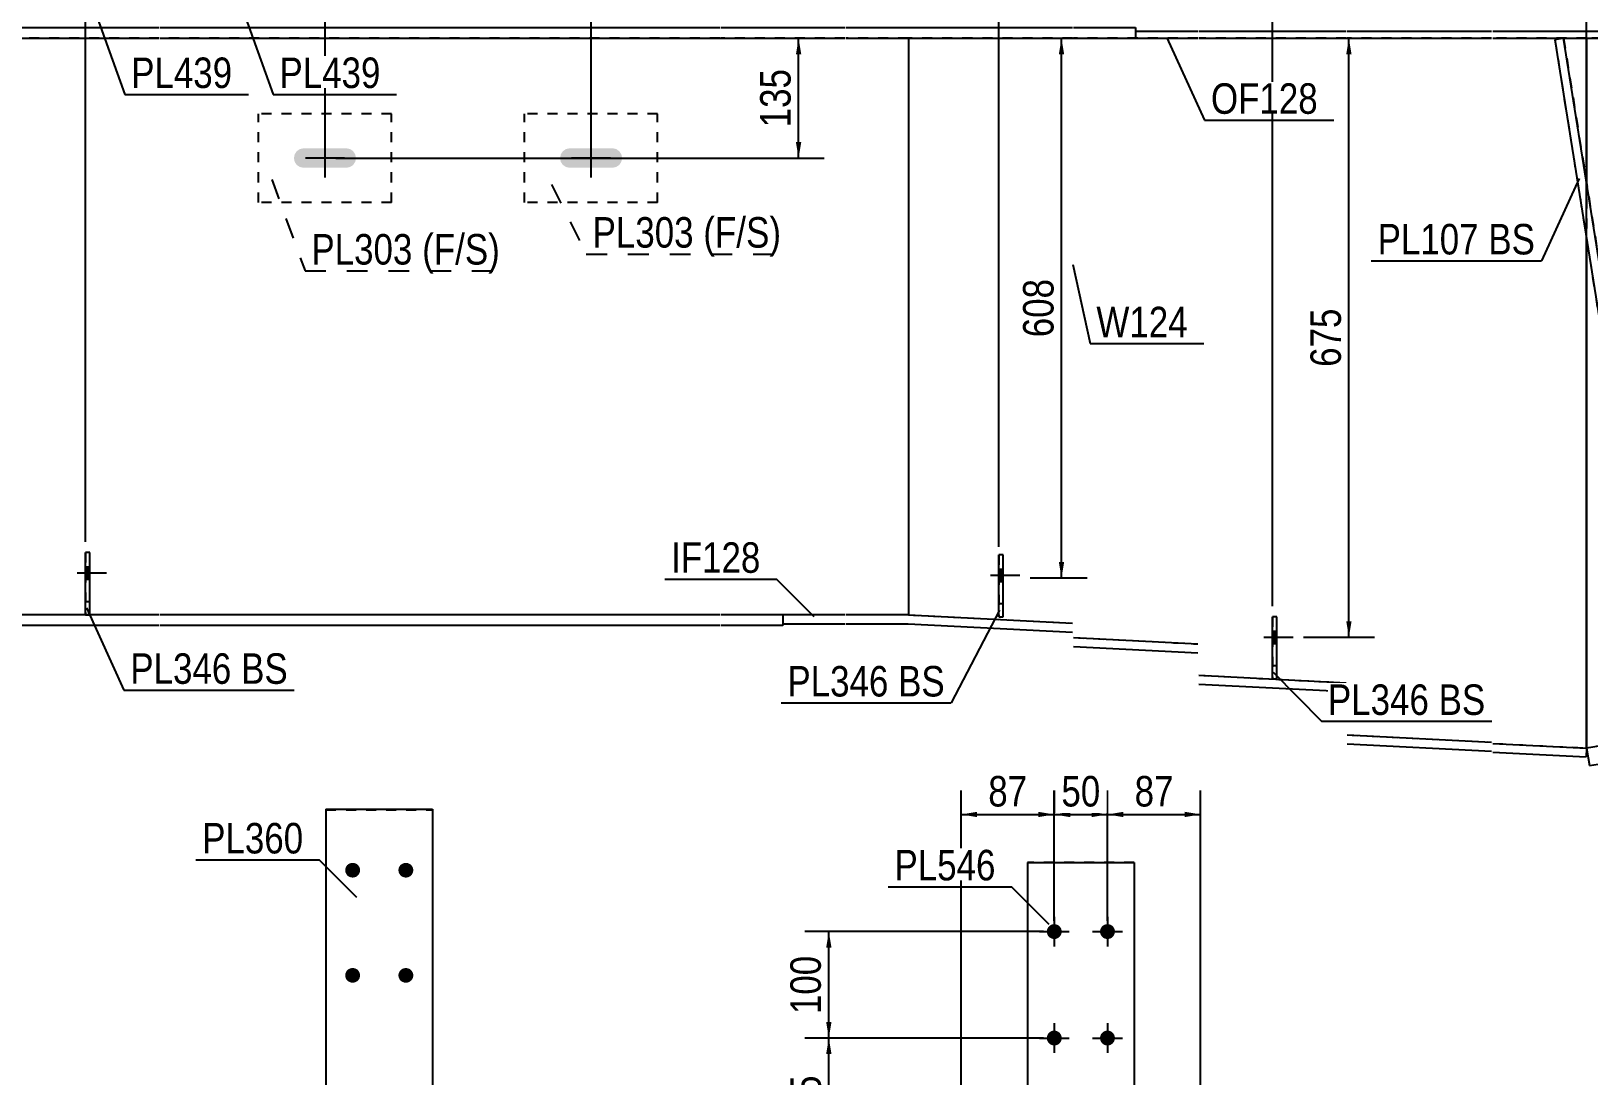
# Model space of a CAD drawing. Header units: millimetres. Extents: x -1014 to -611, y -182 to 95.
# Drawn here: x -849.4 to -703, y -64.1 to 34 of the extents above; entities that cross this region are included whole.
import ezdxf

# ---------------------------------------------------------------- set-up
doc = ezdxf.new("R2010")
doc.units = ezdxf.units.MM
doc.linetypes.add('DXK_LINE_DOT1', pattern=[1.8814, 0.9407, -0.9407])
doc.linetypes.add('DXK_LINE_DOT2', pattern=[3.9198, 1.9599, -1.9599])
doc.styles.add('Arial Narrow', font='ARIALN.TTF', dxfattribs={"height": 0.2})

# ---------------------------------------------------------------- blocks, each defined once
blk = doc.blocks.new('Part-624476792-1717 - 1694')
at = {"color": 2, "linetype": 'Continuous'}
for p, q in [((-745.62, 34), (-739.78, 34)), ((-745.62, 34), (-745.62, 33.33)), ((-739.68, 34), (-725.85, 34)), ((-725.75, 34), (-712.17, 34)), ((-712.07, 34), (-636.32, 34)), ((-636.32, 34), (-636.32, 33.33)), ((-745.62, 33.33), (-739.78, 33.33)), ((-739.68, 33.33), (-725.85, 33.33)), ((-725.75, 33.33), (-712.17, 33.33)), ((-712.07, 33.33), (-636.32, 33.33))]:
    blk.add_line(p, q, dxfattribs=at)
blk = doc.blocks.new('Part-624476792-1739 - 1694')
at = {"color": 2, "linetype": 'Continuous'}
for p, q in [((-857.12, 34.33), (-851.29, 34.33)), ((-857.12, 34.33), (-857.12, 33.33)), ((-851.19, 34.33), (-837.35, 34.33)), ((-837.25, 34.33), (-784.69, 34.33)), ((-784.59, 34.33), (-772.92, 34.33)), ((-772.82, 34.33), (-751.55, 34.33)), ((-751.45, 34.33), (-745.62, 34.33)), ((-745.62, 34.33), (-745.62, 33.33)), ((-857.12, 33.33), (-851.29, 33.33)), ((-851.19, 33.33), (-837.35, 33.33)), ((-837.25, 33.33), (-784.69, 33.33)), ((-784.59, 33.33), (-772.92, 33.33)), ((-772.82, 33.33), (-751.55, 33.33)), ((-751.45, 33.33), (-745.62, 33.33))]:
    blk.add_line(p, q, dxfattribs=at)
blk = doc.blocks.new('Part-624476792-1837 - 1694')
at = {"color": 2, "linetype": 'Continuous'}
for p, q in [((-772.92, -20.83), (-778.76, -20.83)), ((-778.76, -20.83), (-778.76, -21.67)), ((-778.76, -21.67), (-772.92, -21.67)), ((-766.97, -20.83), (-772.82, -20.83)), ((-772.82, -21.67), (-766.99, -21.67)), ((-766.99, -21.67), (-751.55, -22.44)), ((-766.97, -20.83), (-751.55, -21.6)), ((-751.45, -22.96), (-739.78, -23.55)), ((-751.45, -23.8), (-739.78, -24.38)), ((-739.68, -26.5), (-725.85, -27.2)), ((-739.68, -27.34), (-725.85, -28.03)), ((-725.75, -32.1), (-712.17, -32.78)), ((-725.75, -32.93), (-712.17, -33.61)), ((-712.07, -32.89), (-703.25, -33.33)), ((-703.25, -33.33), (-703.29, -34.17)), ((-712.07, -33.73), (-703.29, -34.17))]:
    blk.add_line(p, q, dxfattribs=at)
blk = doc.blocks.new('Part-624476792-1766 - 1694')
at = {"color": 2, "linetype": 'Continuous'}
for p, q in [((-766.97, 33.33), (-766.97, -20.83)), ((-703.25, 19.73), (-703.25, 33.33)), ((-703.25, 14.42), (-703.25, -33.33))]:
    blk.add_line(p, q, dxfattribs=at)
at = {"color": 7, "linetype": 'DXK_LINE_DOT1'}
for p, q in [((-751.55, 33.33), (-766.97, 33.33)), ((-739.78, 33.33), (-751.45, 33.33)), ((-725.85, 33.33), (-739.68, 33.33)), ((-712.17, 33.33), (-725.75, 33.33)), ((-703.25, 33.33), (-712.07, 33.33)), ((-703.25, 33.33), (-703.25, 14.42)), ((-766.97, -20.83), (-751.55, -21.6)), ((-751.45, -22.96), (-739.78, -23.55)), ((-739.68, -26.5), (-725.85, -27.2)), ((-725.75, -32.1), (-712.17, -32.78)), ((-712.07, -32.89), (-703.25, -33.33))]:
    blk.add_line(p, q, dxfattribs=at)
blk = doc.blocks.new('Part-624476792-2370 - 1694')
at = {"color": 2, "linetype": 'Continuous'}
for p, q in [((-703.25, 33.33), (-703.25, 19.73)), ((-654.76, 33.17), (-654.78, 33.33)), ((-703.25, -33.33), (-703.25, 14.42))]:
    blk.add_line(p, q, dxfattribs=at)
at = {"color": 7, "linetype": 'DXK_LINE_DOT1'}
for p, q in [((-654.78, 33.33), (-703.25, 33.33)), ((-654.76, 33.17), (-645.64, -24.17)), ((-645.64, -24.17), (-695.02, -32.02)), ((-695.84, -32.16), (-703.25, -33.33))]:
    blk.add_line(p, q, dxfattribs=at)
blk = doc.blocks.new('Part-624476792-1771 - 1694')
at = {"color": 2, "linetype": 'Continuous'}
blk.add_line((-896.5, 33.33), (-896.5, -20.83), dxfattribs=at)
at = {"color": 7, "linetype": 'DXK_LINE_DOT1'}
for p, q in [((-890.67, 33.33), (-896.5, 33.33)), ((-876.74, 33.33), (-890.57, 33.33)), ((-863.05, 33.33), (-876.64, 33.33)), ((-851.29, 33.33), (-862.95, 33.33)), ((-837.35, 33.33), (-851.19, 33.33)), ((-784.69, 33.33), (-837.25, 33.33)), ((-772.92, 33.33), (-784.59, 33.33)), ((-766.97, 33.33), (-772.82, 33.33)), ((-766.97, 33.33), (-766.97, -20.83)), ((-890.67, -20.83), (-896.5, -20.83)), ((-876.74, -20.83), (-890.57, -20.83)), ((-863.05, -20.83), (-876.64, -20.83)), ((-851.29, -20.83), (-862.95, -20.83)), ((-837.35, -20.83), (-851.19, -20.83)), ((-784.69, -20.83), (-837.25, -20.83)), ((-772.92, -20.83), (-784.59, -20.83)), ((-766.97, -20.83), (-772.82, -20.83))]:
    blk.add_line(p, q, dxfattribs=at)
blk = doc.blocks.new('Part-624476792-1815 - 1694')
at = {"color": 2, "linetype": 'Continuous'}
for p, q in [((-890.67, -20.83), (-906.37, -20.83)), ((-906.37, -20.83), (-906.37, -21.83)), ((-890.67, -21.83), (-906.37, -21.83)), ((-876.74, -20.83), (-890.57, -20.83)), ((-876.74, -21.83), (-890.57, -21.83)), ((-863.05, -20.83), (-876.64, -20.83)), ((-863.05, -21.83), (-876.64, -21.83)), ((-851.29, -20.83), (-862.95, -20.83)), ((-851.29, -21.83), (-862.95, -21.83)), ((-837.35, -20.83), (-851.19, -20.83)), ((-837.35, -21.83), (-851.19, -21.83)), ((-784.69, -20.83), (-837.25, -20.83)), ((-784.69, -21.83), (-837.25, -21.83)), ((-778.76, -20.83), (-784.59, -20.83)), ((-778.76, -21.83), (-784.59, -21.83)), ((-778.76, -20.83), (-778.76, -21.83))]:
    blk.add_line(p, q, dxfattribs=at)
blk = doc.blocks.new('Part-624476792-8601 - 1694')
at = {"color": 7, "linetype": 'DXK_LINE_DOT1'}
for p, q in [((-758.47, -15.19), (-758.47, -21.02)), ((-758.05, -15.19), (-758.47, -15.19)), ((-758.05, -21.02), (-758.05, -15.19)), ((-758.47, -21.02), (-758.05, -21.02))]:
    blk.add_line(p, q, dxfattribs=at)
blk = doc.blocks.new('Bolt-624476792-8648 - 1694')
at = {"linetype": 'Continuous'}
blk.add_hatch(color=3, dxfattribs=at).paths.add_polyline_path([(-843.85, -17.47), (-843.85, -16.31), (-844.27, -16.31), (-844.27, -17.47)])
at = {"color": 3, "linetype": 'Continuous'}
for p, q in [((-845.06, -16.89), (-842.31, -16.89)), ((-844.27, -16.31), (-843.85, -16.31)), ((-844.27, -17.47), (-843.85, -17.47))]:
    blk.add_line(p, q, dxfattribs=at)
blk = doc.blocks.new('Part-624476792-1934 - 1694')
at = {"color": 2, "linetype": 'Continuous'}
for p, q in [((-705.41, 33.33), (-706.23, 33.2)), ((-706.23, 33.2), (-695.84, -32.16)), ((-695.02, -32.02), (-705.41, 33.33))]:
    blk.add_line(p, q, dxfattribs=at)
at = {"color": 7, "linetype": 'DXK_LINE_DOT1'}
blk.add_line((-695.84, -32.16), (-695.02, -32.02), dxfattribs=at)
blk = doc.blocks.new('Part-624476792-1956 - 1694')
at = {"color": 7, "linetype": 'DXK_LINE_DOT1'}
for p, q in [((-705.41, 33.33), (-706.23, 33.2)), ((-706.23, 33.2), (-695.84, -32.16)), ((-705.41, 33.33), (-695.02, -32.02))]:
    blk.add_line(p, q, dxfattribs=at)
blk = doc.blocks.new('Part-624476792-2014 - 1694')
at = {"color": 2, "linetype": 'Continuous'}
for p, q in [((-637.41, -22.86), (-703.25, -33.33)), ((-637.15, -24.51), (-637.41, -22.86)), ((-702.99, -34.98), (-637.15, -24.51)), ((-703.25, -33.33), (-702.99, -34.98))]:
    blk.add_line(p, q, dxfattribs=at)
blk = doc.blocks.new('Part-624476792-2070 - 1694')
at = {"color": 7, "linetype": 'DXK_LINE_DOT1'}
for p, q in [((-815.52, 26.25), (-828.02, 26.25)), ((-828.02, 17.92), (-828.02, 26.25)), ((-815.52, 17.92), (-815.52, 26.25)), ((-815.52, 17.92), (-828.02, 17.92))]:
    blk.add_line(p, q, dxfattribs=at)
blk = doc.blocks.new('Bolt-624476792-8640 - 1694')
at = {"linetype": 'Continuous'}
blk.add_hatch(color=3, dxfattribs=at).paths.add_polyline_path([(-758.05, -17.69), (-758.05, -16.52), (-758.47, -16.52), (-758.47, -17.69)])
at = {"color": 3, "linetype": 'Continuous'}
for p, q in [((-759.26, -17.1), (-756.51, -17.1)), ((-758.47, -16.52), (-758.05, -16.52)), ((-758.47, -17.69), (-758.05, -17.69))]:
    blk.add_line(p, q, dxfattribs=at)
blk = doc.blocks.new('Part-624476792-2080 - 1694')
at = {"color": 7, "linetype": 'DXK_LINE_DOT1'}
for p, q in [((-790.52, 26.25), (-803.02, 26.25)), ((-803.02, 17.92), (-803.02, 26.25)), ((-790.52, 17.92), (-790.52, 26.25)), ((-790.52, 17.92), (-803.02, 17.92))]:
    blk.add_line(p, q, dxfattribs=at)
blk = doc.blocks.new('Part-624476792-8598 - 1694')
at = {"color": 2, "linetype": 'Continuous'}
for p, q in [((-758.47, -21.02), (-758.47, -15.19)), ((-758.05, -15.19), (-758.47, -15.19)), ((-758.05, -21.02), (-758.05, -15.19)), ((-758.47, -21.02), (-758.05, -21.02))]:
    blk.add_line(p, q, dxfattribs=at)
at = {"color": 7, "linetype": 'DXK_LINE_DOT1'}
blk.add_line((-758.47, -19.77), (-758.05, -19.77), dxfattribs=at)
blk = doc.blocks.new('Bolt-624476792-2371 - 1694')
at = {"linetype": 'Continuous'}
blk.add_hatch(color=3, dxfattribs=at).paths.add_polyline_path([(-824.62, 22.43), (-824.69, 22.08), (-824.62, 21.73), (-824.42, 21.43), (-824.13, 21.24), (-823.77, 21.17), (-819.77, 21.17), (-819.42, 21.24), (-819.13, 21.43), (-818.93, 21.73), (-818.86, 22.08), (-818.93, 22.43), (-819.13, 22.73), (-819.42, 22.93), (-819.77, 23), (-823.77, 23), (-824.13, 22.93), (-824.42, 22.73)])
at = {"color": 3, "linetype": 'Continuous'}
for p, q in [((-821.77, 20.25), (-821.77, 23.92)), ((-819.94, 22.08), (-823.61, 22.08))]:
    blk.add_line(p, q, dxfattribs=at)
blk = doc.blocks.new('Bolt-624476792-2372 - 1694')
at = {"linetype": 'Continuous'}
blk.add_hatch(color=3, dxfattribs=at).paths.add_polyline_path([(-799.62, 22.43), (-799.69, 22.08), (-799.62, 21.73), (-799.42, 21.43), (-799.13, 21.24), (-798.77, 21.17), (-794.77, 21.17), (-794.42, 21.24), (-794.13, 21.43), (-793.93, 21.73), (-793.86, 22.08), (-793.93, 22.43), (-794.13, 22.73), (-794.42, 22.93), (-794.77, 23), (-798.77, 23), (-799.13, 22.93), (-799.42, 22.73)])
at = {"color": 3, "linetype": 'Continuous'}
for p, q in [((-796.77, 20.25), (-796.77, 23.92)), ((-794.94, 22.08), (-798.61, 22.08))]:
    blk.add_line(p, q, dxfattribs=at)
blk = doc.blocks.new('Part-624476792-8590 - 1694')
at = {"color": 2, "linetype": 'Continuous'}
for p, q in [((-732.77, -26.84), (-732.77, -21)), ((-732.35, -21), (-732.77, -21)), ((-732.35, -26.84), (-732.35, -21)), ((-732.77, -26.84), (-732.35, -26.84))]:
    blk.add_line(p, q, dxfattribs=at)
at = {"color": 7, "linetype": 'DXK_LINE_DOT1'}
blk.add_line((-732.77, -25.59), (-732.35, -25.59), dxfattribs=at)
blk = doc.blocks.new('Part-624476792-8593 - 1694')
at = {"color": 7, "linetype": 'DXK_LINE_DOT1'}
for p, q in [((-732.77, -21), (-732.77, -26.84)), ((-732.35, -21), (-732.77, -21)), ((-732.35, -26.84), (-732.35, -21)), ((-732.77, -26.84), (-732.35, -26.84))]:
    blk.add_line(p, q, dxfattribs=at)
blk = doc.blocks.new('Part-624476792-8606 - 1694')
at = {"color": 2, "linetype": 'Continuous'}
for p, q in [((-844.27, -20.81), (-844.27, -14.97)), ((-843.85, -14.97), (-844.27, -14.97)), ((-843.85, -20.81), (-843.85, -14.97)), ((-844.27, -20.81), (-843.85, -20.81))]:
    blk.add_line(p, q, dxfattribs=at)
at = {"color": 7, "linetype": 'DXK_LINE_DOT1'}
blk.add_line((-844.27, -19.56), (-843.85, -19.56), dxfattribs=at)
blk = doc.blocks.new('Part-624476792-8609 - 1694')
at = {"color": 7, "linetype": 'DXK_LINE_DOT1'}
for p, q in [((-844.27, -14.97), (-844.27, -20.81)), ((-843.85, -14.97), (-844.27, -14.97)), ((-843.85, -20.81), (-843.85, -14.97)), ((-844.27, -20.81), (-843.85, -20.81))]:
    blk.add_line(p, q, dxfattribs=at)
blk = doc.blocks.new('Bolt-624476792-8632 - 1694')
at = {"linetype": 'Continuous'}
blk.add_hatch(color=3, dxfattribs=at).paths.add_polyline_path([(-732.35, -23.5), (-732.35, -22.34), (-732.77, -22.34), (-732.77, -23.5)])
at = {"color": 3, "linetype": 'Continuous'}
for p, q in [((-733.56, -22.92), (-730.81, -22.92)), ((-732.77, -22.34), (-732.35, -22.34)), ((-732.77, -23.5), (-732.35, -23.5))]:
    blk.add_line(p, q, dxfattribs=at)
blk = doc.blocks.new('Bolt-624476792-8635 - 1694')
at = {"color": 3, "linetype": 'DXK_LINE_DOT2'}
for p, q in [((-733.43, -22.92), (-732.35, -22.92)), ((-732.77, -22.34), (-732.35, -22.34)), ((-732.77, -23.5), (-732.35, -23.5))]:
    blk.add_line(p, q, dxfattribs=at)
blk = doc.blocks.new('Bolt-624476792-8643 - 1694')
at = {"color": 3, "linetype": 'DXK_LINE_DOT2'}
for p, q in [((-759.13, -17.1), (-758.05, -17.1)), ((-758.47, -16.52), (-758.05, -16.52)), ((-758.47, -17.69), (-758.05, -17.69))]:
    blk.add_line(p, q, dxfattribs=at)
blk = doc.blocks.new('Bolt-624476792-8651 - 1694')
at = {"color": 3, "linetype": 'DXK_LINE_DOT2'}
for p, q in [((-844.94, -16.89), (-843.85, -16.89)), ((-844.27, -16.31), (-843.85, -16.31)), ((-844.27, -17.47), (-843.85, -17.47))]:
    blk.add_line(p, q, dxfattribs=at)
blk = doc.blocks.new('Part-624476792-8734 - 1257')
at = {"color": 2, "linetype": 'Continuous'}
for p, q in [((-755.76, -44.07), (-755.76, -73.07)), ((-755.76, -44.07), (-745.76, -44.07)), ((-745.76, -44.07), (-745.76, -73.07))]:
    blk.add_line(p, q, dxfattribs=at)
at = {"color": 7, "linetype": 'DXK_LINE_DOT1'}
for p, q in [((-745.76, -44.07), (-755.76, -44.07)), ((-755.76, -73.07), (-745.76, -73.07))]:
    blk.add_line(p, q, dxfattribs=at)
blk = doc.blocks.new('Bolt-624476792-8776 - 1257')
at = {"linetype": 'Continuous'}
for points in [[(-752.56, -50.57, -1), (-753.96, -50.57, -1)], [(-747.56, -50.57, -1), (-748.96, -50.57, -1)], [(-752.56, -60.57, -1), (-753.96, -60.57, -1)], [(-747.56, -60.57, -1), (-748.96, -60.57, -1)]]:
    blk.add_hatch(color=3, dxfattribs=at).paths.add_polyline_path(points)
at = {"color": 3, "linetype": 'Continuous'}
for p, q in [((-753.26, -49.17), (-753.26, -51.97)), ((-748.26, -49.17), (-748.26, -51.97)), ((-754.66, -50.57), (-751.86, -50.57)), ((-749.66, -50.57), (-746.86, -50.57)), ((-753.26, -59.17), (-753.26, -61.97)), ((-748.26, -59.17), (-748.26, -61.97)), ((-754.66, -60.57), (-751.86, -60.57)), ((-749.66, -60.57), (-746.86, -60.57))]:
    blk.add_line(p, q, dxfattribs=at)
blk = doc.blocks.new('Part-624476792-1619 - 1557')
at = {"color": 2, "linetype": 'Continuous'}
for p, q in [((-821.68, -39.07), (-821.68, -66.78)), ((-821.68, -39.07), (-811.68, -39.07)), ((-811.68, -39.07), (-811.68, -66.78))]:
    blk.add_line(p, q, dxfattribs=at)
at = {"color": 7, "linetype": 'DXK_LINE_DOT1'}
for p, q in [((-821.68, -39.15), (-811.68, -39.15)), ((-821.68, -66.78), (-821.68, -67.71)), ((-811.68, -67.71), (-811.68, -66.78)), ((-821.68, -67.79), (-821.68, -67.71)), ((-821.68, -67.71), (-811.68, -67.71)), ((-821.68, -67.79), (-811.68, -67.79)), ((-811.68, -67.71), (-811.68, -67.79))]:
    blk.add_line(p, q, dxfattribs=at)
blk = doc.blocks.new('Bolt-624476792-1665 - 1557')
at = {"linetype": 'Continuous'}
for points in [[(-819.18, -45.5), (-819.32, -45.48), (-819.46, -45.44), (-819.59, -45.37), (-819.7, -45.27), (-819.78, -45.15), (-819.84, -45.02), (-819.87, -44.88), (-819.87, -44.73), (-819.84, -44.59), (-819.78, -44.46), (-819.7, -44.34), (-819.59, -44.25), (-819.46, -44.18), (-819.32, -44.13), (-819.18, -44.12), (-819.03, -44.13), (-818.89, -44.18), (-818.76, -44.25), (-818.66, -44.34), (-818.57, -44.46), (-818.51, -44.59), (-818.48, -44.73), (-818.48, -44.88), (-818.51, -45.02), (-818.57, -45.15), (-818.66, -45.27), (-818.76, -45.37), (-818.89, -45.44), (-819.03, -45.48)], [(-814.18, -45.5), (-814.32, -45.48), (-814.46, -45.44), (-814.59, -45.37), (-814.7, -45.27), (-814.78, -45.15), (-814.84, -45.02), (-814.87, -44.88), (-814.87, -44.73), (-814.84, -44.59), (-814.78, -44.46), (-814.7, -44.34), (-814.59, -44.25), (-814.46, -44.18), (-814.32, -44.13), (-814.18, -44.12), (-814.03, -44.13), (-813.89, -44.18), (-813.76, -44.25), (-813.66, -44.34), (-813.57, -44.46), (-813.51, -44.59), (-813.48, -44.73), (-813.48, -44.88), (-813.51, -45.02), (-813.57, -45.15), (-813.66, -45.27), (-813.76, -45.37), (-813.89, -45.44), (-814.03, -45.48)], [(-819.18, -55.37), (-819.32, -55.36), (-819.46, -55.31), (-819.59, -55.24), (-819.7, -55.15), (-819.78, -55.03), (-819.84, -54.9), (-819.87, -54.75), (-819.87, -54.61), (-819.84, -54.47), (-819.78, -54.34), (-819.7, -54.22), (-819.59, -54.12), (-819.46, -54.05), (-819.32, -54.01), (-819.18, -53.99), (-819.03, -54.01), (-818.89, -54.05), (-818.76, -54.12), (-818.66, -54.22), (-818.57, -54.34), (-818.51, -54.47), (-818.48, -54.61), (-818.48, -54.75), (-818.51, -54.9), (-818.57, -55.03), (-818.66, -55.15), (-818.76, -55.24), (-818.89, -55.31), (-819.03, -55.36)], [(-814.18, -55.37), (-814.32, -55.36), (-814.46, -55.31), (-814.59, -55.24), (-814.7, -55.15), (-814.78, -55.03), (-814.84, -54.9), (-814.87, -54.75), (-814.87, -54.61), (-814.84, -54.47), (-814.78, -54.34), (-814.7, -54.22), (-814.59, -54.12), (-814.46, -54.05), (-814.32, -54.01), (-814.18, -53.99), (-814.03, -54.01), (-813.89, -54.05), (-813.76, -54.12), (-813.66, -54.22), (-813.57, -54.34), (-813.51, -54.47), (-813.48, -54.61), (-813.48, -54.75), (-813.51, -54.9), (-813.57, -55.03), (-813.66, -55.15), (-813.76, -55.24), (-813.89, -55.31), (-814.03, -55.36)]]:
    blk.add_hatch(color=3, dxfattribs=at).paths.add_polyline_path(points)
at = {"color": 3, "linetype": 'Continuous'}
for p, q in [((-819.18, -44.68), (-819.18, -45.2)), ((-814.18, -44.68), (-814.18, -45.2)), ((-819.18, -54.56), (-819.18, -55.08)), ((-814.18, -54.56), (-814.18, -55.08))]:
    blk.add_line(p, q, dxfattribs=at)
blk = doc.blocks.new('StraightDimension-624476792-2766 - 1694')
at = {"linetype": 'Continuous'}
for points in [[(-725.83, 31.83), (-725.58, 33.33), (-725.33, 31.83)], [(-725.33, -21.42), (-725.58, -22.92), (-725.83, -21.42)]]:
    blk.add_hatch(color=7, dxfattribs=at).paths.add_polyline_path(points)
at = {"color": 7, "linetype": 'Continuous'}
for p, q in [((-728.5, 33.33), (-723.18, 33.33)), ((-725.58, -22.92), (-725.58, 33.33)), ((-729.83, -22.92), (-723.18, -22.92))]:
    blk.add_line(p, q, dxfattribs=at)
at = {"color": 0}
blk.add_wipeout([(-725.73, 8.55), (-729.93, 8.55), (-729.93, 1.87), (-725.73, 1.87)], dxfattribs=at)
at = {"color": 3, "style": 'Arial Narrow'}
blk.add_text('675', height=2.863, rotation=90.0002, dxfattribs=at).set_placement((-726.33, 2.47))
blk = doc.blocks.new('StraightDimension-624476792-2854 - 1694')
at = {"linetype": 'Continuous'}
for points in [[(-777.53, 31.83), (-777.28, 33.33), (-777.03, 31.83)], [(-777.03, 23.58), (-777.28, 22.08), (-777.53, 23.58)]]:
    blk.add_hatch(color=7, dxfattribs=at).paths.add_polyline_path(points)
at = {"color": 7, "linetype": 'Continuous'}
for p, q in [((-789.34, 33.33), (-774.88, 33.33)), ((-777.28, 22.08), (-777.28, 33.33)), ((-820.77, 22.08), (-774.88, 22.08))]:
    blk.add_line(p, q, dxfattribs=at)
at = {"color": 0}
blk.add_wipeout([(-777.43, 31.05), (-781.63, 31.05), (-781.63, 24.37), (-777.43, 24.37)], dxfattribs=at)
at = {"color": 3, "style": 'Arial Narrow'}
blk.add_text('135', height=2.863, rotation=90.0002, dxfattribs=at).set_placement((-778.03, 24.97))
blk = doc.blocks.new('StraightDimension-624476792-12410 - 1694')
at = {"linetype": 'Continuous'}
blk.add_hatch(color=7, dxfattribs=at).paths.add_polyline_path([(-759.97, 71.18), (-758.47, 70.93), (-759.97, 70.68)])
at = {"color": 7, "linetype": 'Continuous'}
for p, q in [((-758.47, -14.44), (-758.47, 75.43)), ((-768.53, 70.93), (-758.47, 70.93))]:
    blk.add_line(p, q, dxfattribs=at)
at = {"color": 0}
blk.add_wipeout([(-759.24, 71.83), (-759.24, 76.03), (-767.75, 76.03), (-767.75, 71.83)], dxfattribs=at)
at = {"color": 3, "style": 'Arial Narrow'}
blk.add_text('9082', height=2.863, dxfattribs=at).set_placement((-767.15, 72.43))
blk = doc.blocks.new('StraightDimension-624476792-2778 - 1694')
at = {"linetype": 'Continuous'}
for points in [[(-752.83, 31.83), (-752.58, 33.33), (-752.33, 31.83)], [(-752.33, -15.85), (-752.58, -17.35), (-752.83, -15.85)]]:
    blk.add_hatch(color=7, dxfattribs=at).paths.add_polyline_path(points)
at = {"color": 7, "linetype": 'Continuous'}
for p, q in [((-755.53, 33.33), (-750.18, 33.33)), ((-752.58, -17.35), (-752.58, 33.33)), ((-755.53, -17.35), (-750.18, -17.35))]:
    blk.add_line(p, q, dxfattribs=at)
at = {"color": 0}
blk.add_wipeout([(-752.73, 11.33), (-756.93, 11.33), (-756.93, 4.65), (-752.73, 4.65)], dxfattribs=at)
at = {"color": 3, "style": 'Arial Narrow'}
blk.add_text('608', height=2.863, rotation=90.0002, dxfattribs=at).set_placement((-753.33, 5.25))
blk = doc.blocks.new('StraightDimension-624476792-12407 - 1694')
at = {"linetype": 'Continuous'}
blk.add_hatch(color=7, dxfattribs=at).paths.add_polyline_path([(-704.75, 71.18), (-703.25, 70.93), (-704.75, 70.68)])
at = {"color": 7, "linetype": 'Continuous'}
for p, q in [((-703.25, -32.33), (-703.25, 75.43)), ((-715.14, 70.93), (-703.25, 70.93))]:
    blk.add_line(p, q, dxfattribs=at)
at = {"color": 0}
blk.add_wipeout([(-704.02, 71.83), (-704.02, 76.03), (-714.36, 76.03), (-714.36, 71.83)], dxfattribs=at)
at = {"color": 3, "style": 'Arial Narrow'}
blk.add_text('11980', height=2.863, dxfattribs=at).set_placement((-713.76, 72.43))
blk = doc.blocks.new('StraightDimension-624476792-12409 - 1694')
at = {"linetype": 'Continuous'}
blk.add_hatch(color=7, dxfattribs=at).paths.add_polyline_path([(-734.27, 71.18), (-732.77, 70.93), (-734.27, 70.68)])
at = {"color": 7, "linetype": 'Continuous'}
for p, q in [((-732.77, -20), (-732.77, 75.43)), ((-744.66, 70.93), (-732.77, 70.93))]:
    blk.add_line(p, q, dxfattribs=at)
at = {"color": 0}
blk.add_wipeout([(-733.54, 71.83), (-733.54, 76.03), (-743.88, 76.03), (-743.88, 71.83)], dxfattribs=at)
at = {"color": 3, "style": 'Arial Narrow'}
blk.add_text('10424', height=2.863, dxfattribs=at).set_placement((-743.28, 72.43))
blk = doc.blocks.new('StraightDimension-624476792-12411 - 1694')
at = {"linetype": 'Continuous'}
blk.add_hatch(color=7, dxfattribs=at).paths.add_polyline_path([(-798.27, 71.18), (-796.77, 70.93), (-798.27, 70.68)])
at = {"color": 7, "linetype": 'Continuous'}
for p, q in [((-796.77, 23.08), (-796.77, 75.43)), ((-806.84, 70.93), (-796.77, 70.93))]:
    blk.add_line(p, q, dxfattribs=at)
at = {"color": 0}
blk.add_wipeout([(-797.55, 71.83), (-797.55, 76.03), (-806.06, 76.03), (-806.06, 71.83)], dxfattribs=at)
at = {"color": 3, "style": 'Arial Narrow'}
blk.add_text('7891', height=2.863, dxfattribs=at).set_placement((-805.46, 72.43))
blk = doc.blocks.new('StraightDimension-624476792-12413 - 1694')
at = {"linetype": 'Continuous'}
blk.add_hatch(color=7, dxfattribs=at).paths.add_polyline_path([(-823.27, 76.88), (-821.77, 76.63), (-823.27, 76.38)])
at = {"color": 7, "linetype": 'Continuous'}
for p, q in [((-821.77, 23.08), (-821.77, 81.13)), ((-831.84, 76.63), (-821.77, 76.63))]:
    blk.add_line(p, q, dxfattribs=at)
at = {"color": 0}
blk.add_wipeout([(-822.55, 77.53), (-822.55, 81.73), (-831.06, 81.73), (-831.06, 77.53)], dxfattribs=at)
at = {"color": 3, "style": 'Arial Narrow'}
blk.add_text('7591', height=2.863, dxfattribs=at).set_placement((-830.46, 78.13))
blk = doc.blocks.new('StraightDimension-624476792-12415 - 1694')
at = {"linetype": 'Continuous'}
blk.add_hatch(color=7, dxfattribs=at).paths.add_polyline_path([(-845.77, 71.18), (-844.27, 70.93), (-845.77, 70.68)])
at = {"color": 7, "linetype": 'Continuous'}
for p, q in [((-844.27, -13.97), (-844.27, 75.43)), ((-854.33, 70.93), (-844.27, 70.93))]:
    blk.add_line(p, q, dxfattribs=at)
at = {"color": 0}
blk.add_wipeout([(-845.04, 71.83), (-845.04, 76.03), (-853.56, 76.03), (-853.56, 71.83)], dxfattribs=at)
at = {"color": 3, "style": 'Arial Narrow'}
blk.add_text('6398', height=2.863, dxfattribs=at).set_placement((-852.96, 72.43))
blk = doc.blocks.new('StraightDimension-624476792-6198 - 1257')
at = {"linetype": 'Continuous'}
for points in [[(-746.76, -39.82), (-748.26, -39.57), (-746.76, -39.32)], [(-741.01, -39.32), (-739.51, -39.57), (-741.01, -39.82)]]:
    blk.add_hatch(color=7, dxfattribs=at).paths.add_polyline_path(points)
at = {"color": 7, "linetype": 'Continuous'}
for p, q in [((-748.26, -49.57), (-748.26, -37.32)), ((-739.51, -138.57), (-739.51, -37.32)), ((-748.26, -39.57), (-739.51, -39.57))]:
    blk.add_line(p, q, dxfattribs=at)
at = {"color": 0}
blk.add_wipeout([(-741.46, -39.42), (-741.46, -35.22), (-746.31, -35.22), (-746.31, -39.42)], dxfattribs=at)
at = {"color": 3, "style": 'Arial Narrow'}
blk.add_text('87', height=2.863, dxfattribs=at).set_placement((-745.71, -38.82))
blk = doc.blocks.new('StraightDimension-624476792-7994 - 1257')
at = {"linetype": 'Continuous'}
for points in [[(-774.69, -62.07), (-774.44, -60.57), (-774.19, -62.07)], [(-774.19, -71.57), (-774.44, -73.07), (-774.69, -71.57)]]:
    blk.add_hatch(color=7, dxfattribs=at).paths.add_polyline_path(points)
at = {"color": 7, "linetype": 'Continuous'}
for p, q in [((-754.26, -60.57), (-776.69, -60.57)), ((-774.44, -73.07), (-774.44, -60.57)), ((-763.01, -73.07), (-776.69, -73.07))]:
    blk.add_line(p, q, dxfattribs=at)
at = {"color": 0}
blk.add_wipeout([(-774.59, -63.48), (-778.79, -63.48), (-778.79, -70.16), (-774.59, -70.16)], dxfattribs=at)
at = {"color": 3, "style": 'Arial Narrow'}
blk.add_text('125', height=2.863, rotation=90.0002, dxfattribs=at).set_placement((-775.19, -69.56))
blk = doc.blocks.new('StraightDimension-624476792-6199 - 1257')
at = {"linetype": 'Continuous'}
for points in [[(-751.76, -39.82), (-753.26, -39.57), (-751.76, -39.32)], [(-749.76, -39.32), (-748.26, -39.57), (-749.76, -39.82)]]:
    blk.add_hatch(color=7, dxfattribs=at).paths.add_polyline_path(points)
at = {"color": 7, "linetype": 'Continuous'}
for p, q in [((-753.26, -49.57), (-753.26, -37.32)), ((-748.26, -49.57), (-748.26, -37.32)), ((-753.26, -39.57), (-748.26, -39.57))]:
    blk.add_line(p, q, dxfattribs=at)
at = {"color": 0}
blk.add_wipeout([(-748.33, -39.42), (-748.33, -35.22), (-753.19, -35.22), (-753.19, -39.42)], dxfattribs=at)
at = {"color": 3, "style": 'Arial Narrow'}
blk.add_text('50', height=2.863, dxfattribs=at).set_placement((-752.59, -38.82))
blk = doc.blocks.new('StraightDimension-624476792-6200 - 1257')
at = {"linetype": 'Continuous'}
for points in [[(-760.51, -39.82), (-762.01, -39.57), (-760.51, -39.32)], [(-754.76, -39.32), (-753.26, -39.57), (-754.76, -39.82)]]:
    blk.add_hatch(color=7, dxfattribs=at).paths.add_polyline_path(points)
at = {"color": 7, "linetype": 'Continuous'}
for p, q in [((-762.01, -138.57), (-762.01, -37.32)), ((-753.26, -49.57), (-753.26, -37.32)), ((-762.01, -39.57), (-753.26, -39.57))]:
    blk.add_line(p, q, dxfattribs=at)
at = {"color": 0}
blk.add_wipeout([(-755.21, -39.42), (-755.21, -35.22), (-760.06, -35.22), (-760.06, -39.42)], dxfattribs=at)
at = {"color": 3, "style": 'Arial Narrow'}
blk.add_text('87', height=2.863, dxfattribs=at).set_placement((-759.46, -38.82))
blk = doc.blocks.new('StraightDimension-624476792-7993 - 1257')
at = {"linetype": 'Continuous'}
for points in [[(-774.69, -52.07), (-774.44, -50.57), (-774.19, -52.07)], [(-774.19, -59.07), (-774.44, -60.57), (-774.69, -59.07)]]:
    blk.add_hatch(color=7, dxfattribs=at).paths.add_polyline_path(points)
at = {"color": 7, "linetype": 'Continuous'}
for p, q in [((-754.26, -50.57), (-776.69, -50.57)), ((-774.44, -60.57), (-774.44, -50.57)), ((-754.26, -60.57), (-776.69, -60.57))]:
    blk.add_line(p, q, dxfattribs=at)
at = {"color": 0}
blk.add_wipeout([(-774.59, -52.23), (-778.79, -52.23), (-778.79, -58.92), (-774.59, -58.92)], dxfattribs=at)
at = {"color": 3, "style": 'Arial Narrow'}
blk.add_text('100', height=2.863, rotation=90.0002, dxfattribs=at).set_placement((-775.19, -58.32))
blk = doc.blocks.new('Mark-624476792-1713 - 1694')
at = {"color": 0}
blk.add_wipeout([(-728.5, 26.24), (-728.5, 29.24), (-738.54, 29.24), (-738.54, 26.24)], dxfattribs=at)
blk.add_wipeout([(-728.5, 26.24), (-728.5, 29.24), (-738.54, 29.24), (-738.54, 26.24)], dxfattribs=at)
at = {"color": 7, "linetype": 'Continuous'}
for p, q in [((-742.68, 33.38), (-739.14, 25.64)), ((-739.14, 25.64), (-727, 25.64))]:
    blk.add_line(p, q, dxfattribs=at)
at = {"color": 3, "style": 'Arial Narrow'}
blk.add_text('OF128', height=2.863, dxfattribs=at).set_placement((-738.54, 26.24))
blk = doc.blocks.new('Mark-624476792-1833 - 1694')
at = {"color": 7, "linetype": 'Continuous'}
blk.add_line((-775.82, -21.01), (-779.36, -17.47), dxfattribs=at)
at = {"color": 0}
blk.add_wipeout([(-780.86, -16.87), (-780.86, -13.87), (-789.26, -13.87), (-789.26, -16.87)], dxfattribs=at)
blk.add_wipeout([(-780.86, -16.87), (-780.86, -13.87), (-789.26, -13.87), (-789.26, -16.87)], dxfattribs=at)
at = {"color": 7, "linetype": 'Continuous'}
blk.add_line((-789.86, -17.47), (-779.36, -17.47), dxfattribs=at)
at = {"color": 3, "style": 'Arial Narrow'}
blk.add_text('IF128', height=2.863, dxfattribs=at).set_placement((-789.26, -16.87))
blk = doc.blocks.new('Mark-624476792-1762 - 1694')
at = {"color": 0}
blk.add_wipeout([(-740.71, 5.25), (-740.71, 8.25), (-749.3, 8.25), (-749.3, 5.25)], dxfattribs=at)
blk.add_wipeout([(-740.71, 5.25), (-740.71, 8.25), (-749.3, 8.25), (-749.3, 5.25)], dxfattribs=at)
at = {"color": 7, "linetype": 'Continuous'}
for p, q in [((-751.52, 12.09), (-749.9, 4.65)), ((-749.9, 4.65), (-739.21, 4.65))]:
    blk.add_line(p, q, dxfattribs=at)
at = {"color": 3, "style": 'Arial Narrow'}
blk.add_text('W124', height=2.863, dxfattribs=at).set_placement((-749.3, 5.25))
blk = doc.blocks.new('Mark-624476792-8975 - 1694')
at = {"color": 0}
blk.add_wipeout([(-830.47, 28.66), (-830.47, 31.66), (-839.98, 31.66), (-839.98, 28.66)], dxfattribs=at)
blk.add_wipeout([(-830.47, 28.66), (-830.47, 31.66), (-839.98, 31.66), (-839.98, 28.66)], dxfattribs=at)
at = {"color": 7, "linetype": 'Continuous'}
for p, q in [((-844.58, 39.19), (-840.58, 28.06)), ((-840.58, 28.06), (-828.97, 28.06))]:
    blk.add_line(p, q, dxfattribs=at)
at = {"color": 3, "style": 'Arial Narrow'}
blk.add_text('PL439', height=2.863, dxfattribs=at).set_placement((-839.98, 28.66))
blk = doc.blocks.new('Mark-624476792-2066 - 1694')
at = {"color": 0}
for points in [[(-813.54, 12.08), (-813.54, 15.08), (-823.05, 15.08), (-823.05, 12.08)], [(-805.34, 12.08), (-805.34, 15.08), (-812.64, 15.08), (-812.64, 12.08)]]:
    blk.add_wipeout(points, dxfattribs=at)
for points in [[(-813.54, 12.08), (-813.54, 15.08), (-823.05, 15.08), (-823.05, 12.08)], [(-805.34, 12.08), (-805.34, 15.08), (-812.64, 15.08), (-812.64, 12.08)]]:
    blk.add_wipeout(points, dxfattribs=at)
at = {"color": 7, "linetype": 'DXK_LINE_DOT2'}
for p, q in [((-826.78, 20.08), (-823.65, 11.48)), ((-823.65, 11.48), (-804.74, 11.48))]:
    blk.add_line(p, q, dxfattribs=at)
at = {"color": 3, "style": 'Arial Narrow'}
for s, p in [('PL303', (-823.05, 12.08)), ('(F/', (-812.64, 12.08)), ('S)', (-808.63, 12.08))]:
    blk.add_text(s, height=2.863, dxfattribs=at).set_placement(p)
blk = doc.blocks.new('Mark-624476792-2076 - 1694')
at = {"color": 0}
for points in [[(-787.13, 13.67), (-787.13, 16.67), (-796.63, 16.67), (-796.63, 13.67)], [(-778.93, 13.67), (-778.93, 16.67), (-786.23, 16.67), (-786.23, 13.67)]]:
    blk.add_wipeout(points, dxfattribs=at)
for points in [[(-787.13, 13.67), (-787.13, 16.67), (-796.63, 16.67), (-796.63, 13.67)], [(-778.93, 13.67), (-778.93, 16.67), (-786.23, 16.67), (-786.23, 13.67)]]:
    blk.add_wipeout(points, dxfattribs=at)
at = {"color": 7, "linetype": 'DXK_LINE_DOT2'}
for p, q in [((-800.5, 19.61), (-797.23, 13.07)), ((-797.23, 13.07), (-778.33, 13.07))]:
    blk.add_line(p, q, dxfattribs=at)
at = {"color": 3, "style": 'Arial Narrow'}
for s, p in [('PL303', (-796.63, 13.67)), ('(F/', (-786.23, 13.67)), ('S)', (-782.21, 13.67))]:
    blk.add_text(s, height=2.863, dxfattribs=at).set_placement(p)
blk = doc.blocks.new('MarkSet-624476792-3275 - 1694')
at = {"color": 0}
for points in [[(-713.38, 13.03), (-713.38, 16.03), (-722.88, 16.03), (-722.88, 13.03)], [(-708.09, 13.03), (-708.09, 16.03), (-712.48, 16.03), (-712.48, 13.03)]]:
    blk.add_wipeout(points, dxfattribs=at)
for points in [[(-713.38, 13.03), (-713.38, 16.03), (-722.88, 16.03), (-722.88, 13.03)], [(-708.09, 13.03), (-708.09, 16.03), (-712.48, 16.03), (-712.48, 13.03)]]:
    blk.add_wipeout(points, dxfattribs=at)
at = {"color": 7, "linetype": 'Continuous'}
for p in [(-703.96, 20.17), (-723.48, 12.43)]:
    blk.add_line(p, (-707.49, 12.43), dxfattribs=at)
at = {"color": 3, "style": 'Arial Narrow'}
for s, p in [('PL107', (-722.88, 13.03)), ('BS', (-712.48, 13.03))]:
    blk.add_text(s, height=2.863, dxfattribs=at).set_placement(p)
blk = doc.blocks.new('MarkSet-624476792-8911 - 1694')
at = {"color": 0}
for points in [[(-830.55, -27.3), (-830.55, -24.3), (-840.06, -24.3), (-840.06, -27.3)], [(-825.27, -27.3), (-825.27, -24.3), (-829.65, -24.3), (-829.65, -27.3)]]:
    blk.add_wipeout(points, dxfattribs=at)
for points in [[(-830.55, -27.3), (-830.55, -24.3), (-840.06, -24.3), (-840.06, -27.3)], [(-825.27, -27.3), (-825.27, -24.3), (-829.65, -24.3), (-829.65, -27.3)]]:
    blk.add_wipeout(points, dxfattribs=at)
at = {"color": 7, "linetype": 'Continuous'}
for p, q in [((-844.19, -20.16), (-840.66, -27.9)), ((-840.66, -27.9), (-824.67, -27.9))]:
    blk.add_line(p, q, dxfattribs=at)
at = {"color": 3, "style": 'Arial Narrow'}
for s, p in [('PL346', (-840.06, -27.3)), ('BS', (-829.65, -27.3))]:
    blk.add_text(s, height=2.863, dxfattribs=at).set_placement(p)
blk = doc.blocks.new('MarkSet-624476792-8933 - 1694')
at = {"color": 0}
for points in [[(-718.05, -30.22), (-718.05, -27.22), (-727.55, -27.22), (-727.55, -30.22)], [(-712.76, -30.22), (-712.76, -27.22), (-717.15, -27.22), (-717.15, -30.22)]]:
    blk.add_wipeout(points, dxfattribs=at)
for points in [[(-718.05, -30.22), (-718.05, -27.22), (-727.55, -27.22), (-727.55, -30.22)], [(-712.76, -30.22), (-712.76, -27.22), (-717.15, -27.22), (-717.15, -30.22)]]:
    blk.add_wipeout(points, dxfattribs=at)
at = {"color": 7, "linetype": 'Continuous'}
for p, q in [((-732.69, -26.19), (-728.15, -30.82)), ((-728.15, -30.82), (-712.16, -30.82))]:
    blk.add_line(p, q, dxfattribs=at)
at = {"color": 3, "style": 'Arial Narrow'}
for s, p in [('PL346', (-727.55, -30.22)), ('BS', (-717.15, -30.22))]:
    blk.add_text(s, height=2.863, dxfattribs=at).set_placement(p)
blk = doc.blocks.new('MarkSet-624476792-8944 - 1694')
at = {"color": 0}
for points in [[(-768.83, -28.49), (-768.83, -25.49), (-778.33, -25.49), (-778.33, -28.49)], [(-763.55, -28.49), (-763.55, -25.49), (-767.93, -25.49), (-767.93, -28.49)]]:
    blk.add_wipeout(points, dxfattribs=at)
for points in [[(-768.83, -28.49), (-768.83, -25.49), (-778.33, -25.49), (-778.33, -28.49)], [(-763.55, -28.49), (-763.55, -25.49), (-767.93, -25.49), (-767.93, -28.49)]]:
    blk.add_wipeout(points, dxfattribs=at)
at = {"color": 7, "linetype": 'Continuous'}
for p in [(-758.39, -20.37), (-778.93, -29.09)]:
    blk.add_line(p, (-762.95, -29.09), dxfattribs=at)
at = {"color": 3, "style": 'Arial Narrow'}
for s, p in [('PL346', (-778.33, -28.49)), ('BS', (-767.93, -28.49))]:
    blk.add_text(s, height=2.863, dxfattribs=at).set_placement(p)
blk = doc.blocks.new('Mark-624476792-8960 - 1694')
at = {"color": 0}
blk.add_wipeout([(-816.54, 28.66), (-816.54, 31.66), (-826.05, 31.66), (-826.05, 28.66)], dxfattribs=at)
blk.add_wipeout([(-816.54, 28.66), (-816.54, 31.66), (-826.05, 31.66), (-826.05, 28.66)], dxfattribs=at)
at = {"color": 7, "linetype": 'Continuous'}
for p, q in [((-830.65, 39.19), (-826.65, 28.06)), ((-826.65, 28.06), (-815.04, 28.06))]:
    blk.add_line(p, q, dxfattribs=at)
at = {"color": 3, "style": 'Arial Narrow'}
blk.add_text('PL439', height=2.863, dxfattribs=at).set_placement((-826.05, 28.66))
blk = doc.blocks.new('Mark-624476792-9032 - 1257')
at = {"color": 7, "linetype": 'Continuous'}
blk.add_line((-753.73, -49.9), (-757.27, -46.36), dxfattribs=at)
at = {"color": 0}
blk.add_wipeout([(-758.77, -45.76), (-758.77, -42.76), (-768.27, -42.76), (-768.27, -45.76)], dxfattribs=at)
blk.add_wipeout([(-758.77, -45.76), (-758.77, -42.76), (-768.27, -42.76), (-768.27, -45.76)], dxfattribs=at)
at = {"color": 7, "linetype": 'Continuous'}
blk.add_line((-768.87, -46.36), (-757.27, -46.36), dxfattribs=at)
at = {"color": 3, "style": 'Arial Narrow'}
blk.add_text('PL546', height=2.863, dxfattribs=at).set_placement((-768.27, -45.76))
blk = doc.blocks.new('Mark-624476792-9044 - 1557')
at = {"color": 7, "linetype": 'Continuous'}
blk.add_line((-818.77, -47.37), (-822.31, -43.83), dxfattribs=at)
at = {"color": 0}
blk.add_wipeout([(-823.81, -43.23), (-823.81, -40.23), (-833.31, -40.23), (-833.31, -43.23)], dxfattribs=at)
blk.add_wipeout([(-823.81, -43.23), (-823.81, -40.23), (-833.31, -40.23), (-833.31, -43.23)], dxfattribs=at)
at = {"color": 7, "linetype": 'Continuous'}
blk.add_line((-833.91, -43.83), (-822.31, -43.83), dxfattribs=at)
at = {"color": 3, "style": 'Arial Narrow'}
blk.add_text('PL360', height=2.863, dxfattribs=at).set_placement((-833.31, -43.23))

msp = doc.modelspace()

# ---------------------------------------------------------------- block references
for name in ['Part-624476792-1739 - 1694', 'Part-624476792-1717 - 1694', 'Part-624476792-1771 - 1694', 'Part-624476792-1766 - 1694', 'Part-624476792-1934 - 1694', 'Part-624476792-1956 - 1694', 'Part-624476792-2370 - 1694', 'Part-624476792-2070 - 1694', 'Part-624476792-2080 - 1694', 'Bolt-624476792-2371 - 1694', 'Bolt-624476792-2372 - 1694', 'Part-624476792-8606 - 1694', 'Part-624476792-8609 - 1694', 'Part-624476792-8601 - 1694', 'Part-624476792-8598 - 1694', 'Bolt-624476792-8648 - 1694', 'Bolt-624476792-8651 - 1694', 'Bolt-624476792-8640 - 1694', 'Bolt-624476792-8643 - 1694', 'Part-624476792-1815 - 1694', 'Part-624476792-1837 - 1694', 'Part-624476792-8590 - 1694', 'Part-624476792-8593 - 1694', 'Bolt-624476792-8632 - 1694', 'Bolt-624476792-8635 - 1694', 'Part-624476792-2014 - 1694', 'Part-624476792-1619 - 1557', 'Bolt-624476792-1665 - 1557', 'Part-624476792-8734 - 1257', 'Bolt-624476792-8776 - 1257']:
    msp.add_blockref(name, (0, 0))

# ---------------------------------------------------------------- next in the draw order: block references
for name in ['StraightDimension-624476792-12413 - 1694', 'StraightDimension-624476792-12415 - 1694', 'StraightDimension-624476792-12410 - 1694', 'StraightDimension-624476792-12409 - 1694', 'StraightDimension-624476792-12407 - 1694', 'StraightDimension-624476792-2854 - 1694', 'StraightDimension-624476792-2778 - 1694', 'StraightDimension-624476792-2766 - 1694', 'Mark-624476792-2066 - 1694', 'Mark-624476792-2076 - 1694', 'Mark-624476792-1833 - 1694', 'MarkSet-624476792-8911 - 1694', 'StraightDimension-624476792-6198 - 1257', 'Mark-624476792-9044 - 1557', 'StraightDimension-624476792-7994 - 1257']:
    msp.add_blockref(name, (0, 0))

# ---------------------------------------------------------------- next in the draw order: block references
for name in ['StraightDimension-624476792-12411 - 1694', 'Mark-624476792-8975 - 1694', 'Mark-624476792-1713 - 1694', 'MarkSet-624476792-3275 - 1694', 'Mark-624476792-1762 - 1694', 'MarkSet-624476792-8944 - 1694', 'MarkSet-624476792-8933 - 1694', 'StraightDimension-624476792-6199 - 1257']:
    msp.add_blockref(name, (0, 0))

# ---------------------------------------------------------------- next in the draw order: block references
for name in ['Mark-624476792-8960 - 1694', 'StraightDimension-624476792-6200 - 1257']:
    msp.add_blockref(name, (0, 0))

# ---------------------------------------------------------------- next in the draw order: block references
msp.add_blockref('StraightDimension-624476792-7993 - 1257', (0, 0))

# ---------------------------------------------------------------- next in the draw order: block references
msp.add_blockref('Mark-624476792-9032 - 1257', (0, 0))

doc.saveas('drawing.dxf')
